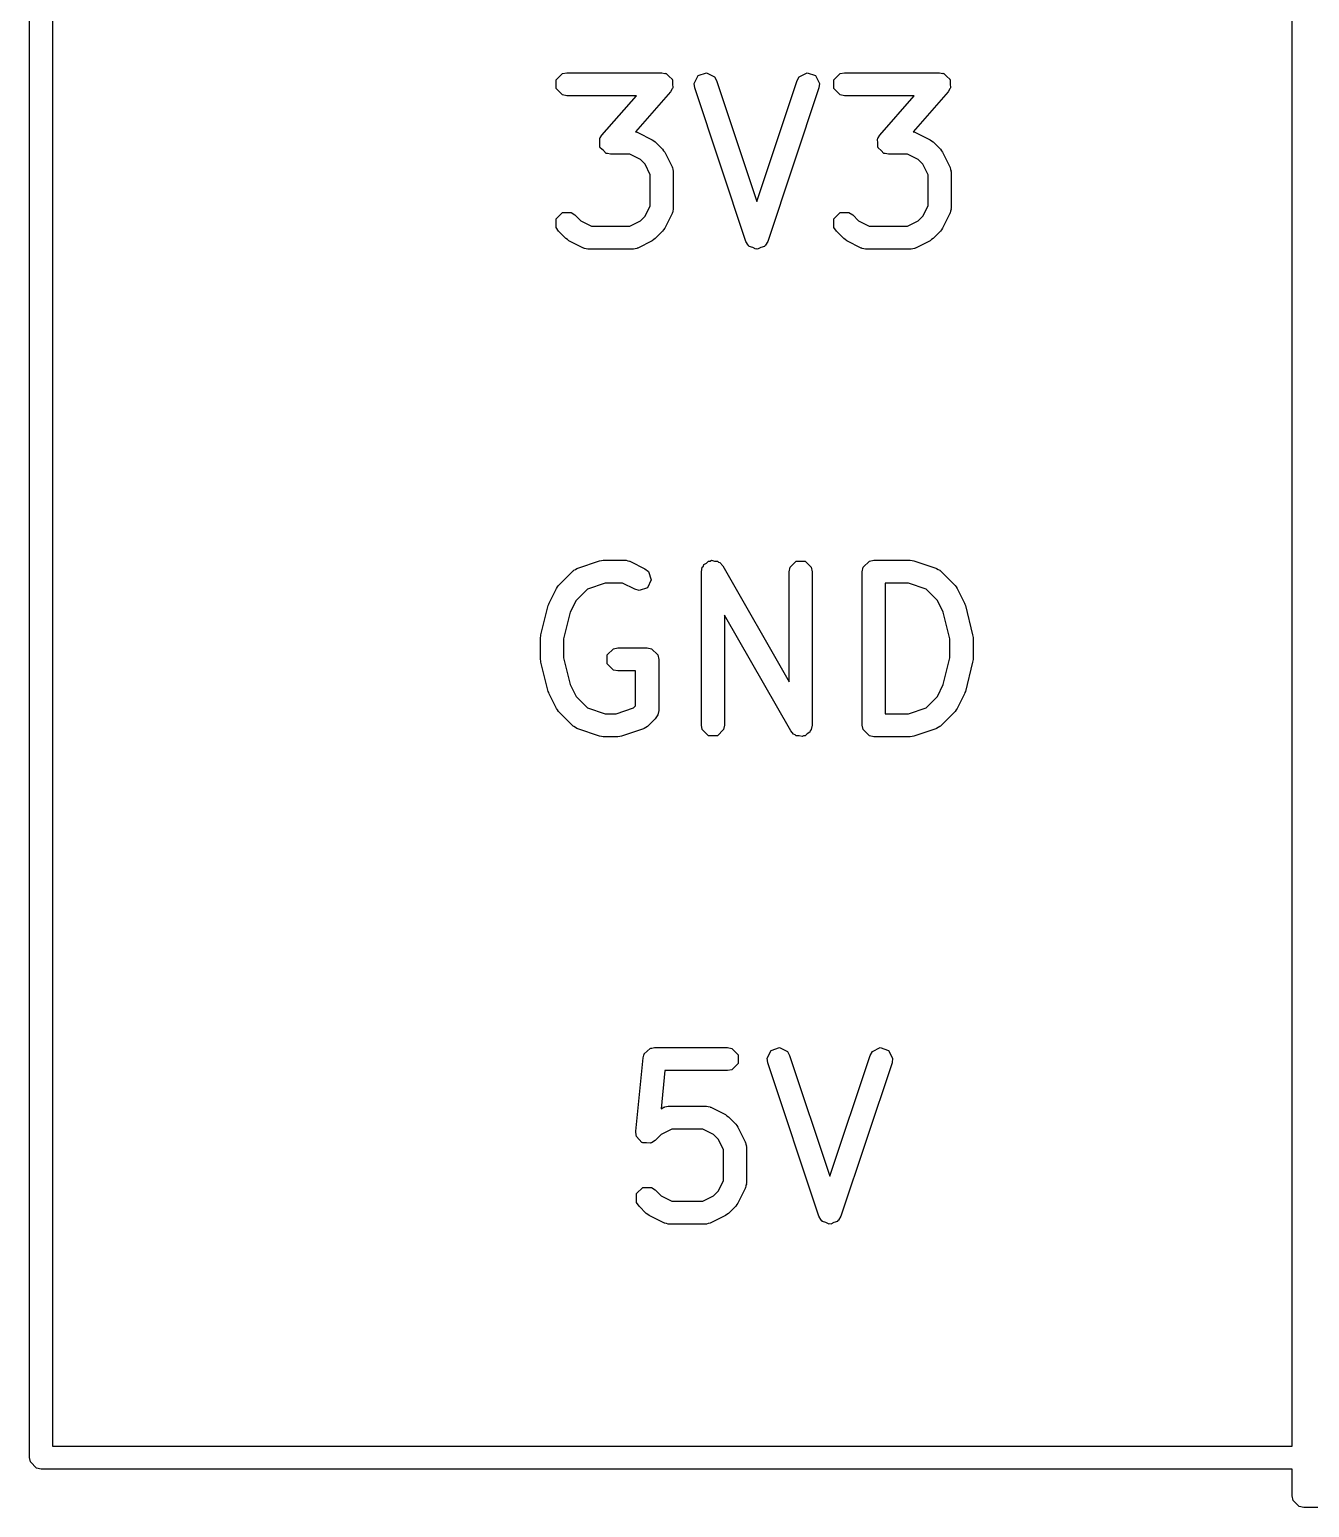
# Model space of a CAD drawing. Extents: x 188.4 to 222.4, y -114.3 to -53.8.
# Drawn here: x 188.39 to 195.06, y -114.31 to -106.61 of the extents above; entities that cross this region are included whole.
import ezdxf

# ---------------------------------------------------------------- set-up
doc = ezdxf.new("R2010")
doc.units = 0
doc.layers.add('BLACK', color=7, linetype='CONTINUOUS')

msp = doc.modelspace()

# ---------------------------------------------------------------- linework, layer by layer
at = {"layer": 'BLACK', "linetype": 'CONTINUOUS'}
for p, q in [((188.39, -114.05), (188.39, -66.05)), ((188.51, -66.11), (188.51, -113.99)), ((194.97, -113.99), (194.97, -90.25)), ((191.13409, -106.870894), (191.166562, -106.838422)), ((191.13409, -106.916816), (191.13409, -106.870894)), ((191.166562, -106.838422), (191.189523, -106.833855)), ((191.189523, -106.833855), (191.684761, -106.833855)), ((191.684761, -106.833855), (191.701493, -106.837183)), ((191.701493, -106.837183), (191.703984, -106.837017)), ((191.703984, -106.837017), (191.704962, -106.837873)), ((191.704962, -106.837873), (191.707722, -106.838422)), ((191.707722, -106.838422), (191.722648, -106.853348)), ((191.722648, -106.853348), (191.738544, -106.867257)), ((191.738544, -106.867257), (191.738685, -106.869385)), ((191.738685, -106.869385), (191.740194, -106.870894)), ((191.740194, -106.870894), (191.740194, -106.892004)), ((191.853484, -106.889602), (191.874021, -106.848528)), ((191.856412, -106.912829), (191.853484, -106.889602)), ((191.874021, -106.848528), (191.917586, -106.834006)), ((191.917586, -106.834006), (191.95866, -106.854543)), ((191.95866, -106.854543), (191.970254, -106.874881)), ((191.970254, -106.874881), (192.179999, -107.504117)), ((192.179999, -107.504117), (192.389745, -106.874881)), ((192.389745, -106.874881), (192.401339, -106.854543)), ((192.401339, -106.854543), (192.442413, -106.834006)), ((192.442413, -106.834006), (192.485978, -106.848527)), ((192.485978, -106.848527), (192.506515, -106.889602)), ((192.506515, -106.889602), (192.503587, -106.912828)), ((192.581709, -106.870894), (192.614181, -106.838422)), ((192.581709, -106.916816), (192.581709, -106.870894)), ((192.614181, -106.838422), (192.637142, -106.833855)), ((192.637142, -106.833855), (193.13238, -106.833855)), ((193.13238, -106.833855), (193.149112, -106.837183)), ((193.149112, -106.837183), (193.151603, -106.837017)), ((193.151603, -106.837017), (193.152581, -106.837873)), ((193.152581, -106.837873), (193.155341, -106.838422)), ((193.155341, -106.838422), (193.170267, -106.853348)), ((193.170267, -106.853348), (193.186163, -106.867257)), ((193.186163, -106.867257), (193.186304, -106.869385)), ((193.186304, -106.869385), (193.187813, -106.870894)), ((193.187813, -106.870894), (193.187813, -106.892004)), ((191.166562, -106.949288), (191.13409, -106.916816)), ((191.189523, -106.953855), (191.166562, -106.949288)), ((191.552535, -106.953855), (191.189523, -106.953855)), ((191.37294, -107.159107), (191.552535, -106.953855)), ((191.729916, -106.933365), (191.547661, -107.141656)), ((191.738431, -106.918578), (191.729916, -106.933365)), ((191.740194, -106.916816), (191.738431, -106.918578)), ((191.740194, -106.892004), (191.741599, -106.913078)), ((191.741599, -106.913078), (191.740194, -106.915517)), ((191.740194, -106.915517), (191.740194, -106.916816)), ((192.123079, -107.712829), (191.856412, -106.912829)), ((192.503587, -106.912828), (192.236921, -107.712829)), ((192.614181, -106.949288), (192.581709, -106.916816)), ((192.637142, -106.953855), (192.614181, -106.949288)), ((193.000154, -106.953855), (192.637142, -106.953855)), ((192.820559, -107.159107), (193.000154, -106.953855)), ((193.177535, -106.933365), (192.99528, -107.141656)), ((193.18605, -106.918578), (193.177535, -106.933365)), ((193.187813, -106.916816), (193.18605, -106.918578)), ((193.187813, -106.892004), (193.189218, -106.913078)), ((193.189218, -106.913078), (193.187813, -106.915517)), ((193.187813, -106.915517), (193.187813, -106.916816)), ((191.361257, -107.179394), (191.362662, -107.176954)), ((191.362662, -107.200467), (191.361257, -107.179394)), ((191.362662, -107.175656), (191.364424, -107.173893)), ((191.362662, -107.176954), (191.362662, -107.175656)), ((191.364424, -107.173893), (191.37294, -107.159107)), ((191.547661, -107.141656), (191.555341, -107.143184)), ((191.555341, -107.143184), (191.556314, -107.144157)), ((191.556314, -107.144157), (191.559213, -107.144951)), ((191.559213, -107.144951), (191.635404, -107.183046)), ((191.635404, -107.183046), (191.643009, -107.188948)), ((191.643009, -107.188948), (191.650997, -107.194286)), ((191.650997, -107.194286), (191.689092, -107.23238)), ((192.808876, -107.179394), (192.810281, -107.176954)), ((192.810281, -107.200467), (192.808876, -107.179394)), ((192.810281, -107.175656), (192.812043, -107.173893)), ((192.810281, -107.176954), (192.810281, -107.175656)), ((192.812043, -107.173893), (192.820559, -107.159107)), ((192.99528, -107.141656), (193.00296, -107.143184)), ((193.00296, -107.143184), (193.003933, -107.144157)), ((193.003933, -107.144157), (193.006832, -107.144951)), ((193.006832, -107.144951), (193.083023, -107.183046)), ((193.083023, -107.183046), (193.090628, -107.188948)), ((193.090628, -107.188948), (193.098616, -107.194286)), ((193.098616, -107.194286), (193.136711, -107.23238)), ((191.362662, -107.221578), (191.362662, -107.200467)), ((191.36417, -107.223086), (191.362662, -107.221578)), ((191.364312, -107.225215), (191.36417, -107.223086)), ((191.380208, -107.239124), (191.364312, -107.225215)), ((191.395134, -107.25405), (191.380208, -107.239124)), ((191.397893, -107.254598), (191.395134, -107.25405)), ((191.398872, -107.255455), (191.397893, -107.254598)), ((191.401362, -107.255288), (191.398872, -107.255455)), ((191.418095, -107.258617), (191.401362, -107.255288)), ((191.518215, -107.258617), (191.418095, -107.258617)), ((191.57303, -107.286024), (191.518215, -107.258617)), ((191.689092, -107.23238), (191.694434, -107.240374)), ((191.694434, -107.240374), (191.700332, -107.247974)), ((191.700332, -107.247974), (191.738427, -107.324166)), ((192.810281, -107.221578), (192.810281, -107.200467)), ((192.811789, -107.223086), (192.810281, -107.221578)), ((192.811931, -107.225215), (192.811789, -107.223086)), ((192.827827, -107.239124), (192.811931, -107.225215)), ((192.842753, -107.25405), (192.827827, -107.239124)), ((192.845512, -107.254598), (192.842753, -107.25405)), ((192.846491, -107.255455), (192.845512, -107.254598)), ((192.848981, -107.255288), (192.846491, -107.255455)), ((192.865714, -107.258617), (192.848981, -107.255288)), ((192.965834, -107.258617), (192.865714, -107.258617)), ((193.020649, -107.286024), (192.965834, -107.258617)), ((193.136711, -107.23238), (193.142053, -107.240374)), ((193.142053, -107.240374), (193.147951, -107.247974)), ((193.147951, -107.247974), (193.186046, -107.324166)), ((191.597353, -107.310347), (191.57303, -107.286024)), ((191.624761, -107.365162), (191.597353, -107.310347)), ((191.738427, -107.324166), (191.73922, -107.327063)), ((191.73922, -107.327063), (191.740194, -107.328037)), ((191.740194, -107.328037), (191.74207, -107.337471)), ((191.74207, -107.337471), (191.74461, -107.346745)), ((191.74461, -107.346745), (191.744174, -107.34805)), ((191.744174, -107.34805), (191.744761, -107.350998)), ((191.744761, -107.350998), (191.744761, -107.541474)), ((193.044972, -107.310347), (193.020649, -107.286024)), ((193.07238, -107.365162), (193.044972, -107.310347)), ((193.186046, -107.324166), (193.186839, -107.327063)), ((193.186839, -107.327063), (193.187813, -107.328037)), ((193.187813, -107.328037), (193.189689, -107.337471)), ((193.189689, -107.337471), (193.192229, -107.346745)), ((193.192229, -107.346745), (193.191793, -107.34805)), ((193.191793, -107.34805), (193.19238, -107.350998)), ((193.19238, -107.350998), (193.19238, -107.541474)), ((191.624761, -107.527309), (191.624761, -107.365162)), ((193.07238, -107.527309), (193.07238, -107.365162)), ((191.13409, -107.594702), (191.166563, -107.562231)), ((191.166563, -107.562231), (191.212485, -107.562231)), ((191.212485, -107.562231), (191.23195, -107.575238)), ((191.23195, -107.575238), (191.263159, -107.606448)), ((191.573028, -107.606448), (191.597353, -107.582123)), ((191.597353, -107.582123), (191.624761, -107.527309)), ((191.738427, -107.568307), (191.700332, -107.644497)), ((191.73922, -107.565408), (191.738427, -107.568307)), ((191.740194, -107.564435), (191.73922, -107.565408)), ((191.74207, -107.555002), (191.740194, -107.564435)), ((191.74461, -107.545727), (191.74207, -107.555002)), ((191.744761, -107.541474), (191.744174, -107.544421)), ((191.744174, -107.544421), (191.74461, -107.545727)), ((192.581709, -107.594702), (192.614182, -107.562231)), ((192.614182, -107.562231), (192.660104, -107.562231)), ((192.660104, -107.562231), (192.679569, -107.575238)), ((192.679569, -107.575238), (192.710778, -107.606448)), ((193.020647, -107.606448), (193.044972, -107.582123)), ((193.044972, -107.582123), (193.07238, -107.527309)), ((193.186046, -107.568307), (193.147951, -107.644497)), ((193.186839, -107.565408), (193.186046, -107.568307)), ((193.187813, -107.564435), (193.186839, -107.565408)), ((193.189689, -107.555002), (193.187813, -107.564435)), ((193.192229, -107.545727), (193.189689, -107.555002)), ((193.19238, -107.541474), (193.191793, -107.544421)), ((193.191793, -107.544421), (193.192229, -107.545727)), ((191.13409, -107.640624), (191.13409, -107.594702)), ((191.147096, -107.66009), (191.13409, -107.640624)), ((191.185191, -107.698186), (191.147096, -107.66009)), ((191.263159, -107.606448), (191.317974, -107.633855)), ((191.317974, -107.633855), (191.518215, -107.633855)), ((191.518215, -107.633855), (191.573028, -107.606448)), ((191.689093, -107.66009), (191.650998, -107.698186)), ((191.694436, -107.652093), (191.689093, -107.66009)), ((191.700332, -107.644497), (191.694436, -107.652093)), ((192.581709, -107.640624), (192.581709, -107.594702)), ((192.594715, -107.66009), (192.581709, -107.640624)), ((192.63281, -107.698186), (192.594715, -107.66009)), ((192.710778, -107.606448), (192.765593, -107.633855)), ((192.765593, -107.633855), (192.965834, -107.633855)), ((192.965834, -107.633855), (193.020647, -107.606448)), ((193.136712, -107.66009), (193.098617, -107.698186)), ((193.142055, -107.652093), (193.136712, -107.66009)), ((193.147951, -107.644497), (193.142055, -107.652093)), ((191.193185, -107.703528), (191.185191, -107.698186)), ((191.200785, -107.709426), (191.193185, -107.703528)), ((191.276977, -107.747521), (191.200785, -107.709426)), ((191.635404, -107.709426), (191.559213, -107.747521)), ((191.643003, -107.703528), (191.635404, -107.709426)), ((191.650998, -107.698186), (191.643003, -107.703528)), ((192.134673, -107.733167), (192.123079, -107.712829)), ((192.138683, -107.735172), (192.134673, -107.733167)), ((192.140688, -107.739182), (192.138683, -107.735172)), ((192.221317, -107.735172), (192.219312, -107.739182)), ((192.225327, -107.733167), (192.221317, -107.735172)), ((192.236921, -107.712829), (192.225327, -107.733167)), ((192.640804, -107.703528), (192.63281, -107.698186)), ((192.648404, -107.709426), (192.640804, -107.703528)), ((192.724596, -107.747521), (192.648404, -107.709426)), ((193.083023, -107.709426), (193.006832, -107.747521)), ((193.090622, -107.703528), (193.083023, -107.709426)), ((193.098617, -107.698186), (193.090622, -107.703528)), ((191.279874, -107.748314), (191.276977, -107.747521)), ((191.280848, -107.749288), (191.279874, -107.748314)), ((191.290282, -107.751164), (191.280848, -107.749288)), ((191.299556, -107.753704), (191.290282, -107.751164)), ((191.300861, -107.753268), (191.299556, -107.753704)), ((191.303809, -107.753855), (191.300861, -107.753268)), ((191.53238, -107.753855), (191.303809, -107.753855)), ((191.535327, -107.753268), (191.53238, -107.753855)), ((191.536633, -107.753704), (191.535327, -107.753268)), ((191.545908, -107.751164), (191.536633, -107.753704)), ((191.555341, -107.749288), (191.545908, -107.751164)), ((191.556314, -107.748314), (191.555341, -107.749288)), ((191.559213, -107.747521), (191.556314, -107.748314)), ((192.158733, -107.745197), (192.140688, -107.739182)), ((192.175747, -107.753704), (192.158733, -107.745197)), ((192.18, -107.752286), (192.175747, -107.753704)), ((192.184253, -107.753704), (192.18, -107.752286)), ((192.201266, -107.745197), (192.184253, -107.753704)), ((192.219312, -107.739182), (192.201266, -107.745197)), ((192.727493, -107.748314), (192.724596, -107.747521)), ((192.728467, -107.749288), (192.727493, -107.748314)), ((192.737901, -107.751164), (192.728467, -107.749288)), ((192.747175, -107.753704), (192.737901, -107.751164)), ((192.74848, -107.753268), (192.747175, -107.753704)), ((192.751428, -107.753855), (192.74848, -107.753268)), ((192.979999, -107.753855), (192.751428, -107.753855)), ((192.982946, -107.753268), (192.979999, -107.753855)), ((192.984252, -107.753704), (192.982946, -107.753268)), ((192.993527, -107.751164), (192.984252, -107.753704)), ((193.00296, -107.749288), (192.993527, -107.751164)), ((193.003933, -107.748314), (193.00296, -107.749288)), ((193.006832, -107.747521), (193.003933, -107.748314)), ((191.147098, -109.505714), (191.223288, -109.429524)), ((191.223288, -109.429524), (191.225785, -109.427855)), ((191.225785, -109.427855), (191.226402, -109.426622)), ((191.226402, -109.426622), (191.234763, -109.421855)), ((191.234763, -109.421855), (191.242753, -109.416517)), ((191.242753, -109.416517), (191.24413, -109.416517)), ((191.24413, -109.416517), (191.24674, -109.415029)), ((191.24674, -109.415029), (191.361027, -109.376934)), ((191.361027, -109.376934), (191.370565, -109.375731)), ((191.370565, -109.375731), (191.38, -109.373855)), ((191.38, -109.373855), (191.494286, -109.373855)), ((191.494286, -109.373855), (191.497233, -109.374441)), ((191.497233, -109.374441), (191.498539, -109.374006)), ((191.498539, -109.374006), (191.507814, -109.376545)), ((191.507814, -109.376545), (191.517247, -109.378422)), ((191.517247, -109.378422), (191.51822, -109.379395)), ((191.51822, -109.379395), (191.521119, -109.380189)), ((191.521119, -109.380189), (191.597309, -109.418284)), ((191.597309, -109.418284), (191.615803, -109.432638)), ((191.891429, -109.433855), (191.895996, -109.410894)), ((191.895996, -109.410894), (191.901823, -109.405066)), ((191.901823, -109.405066), (191.903991, -109.397118)), ((191.903991, -109.397118), (191.91748, -109.389409)), ((191.91748, -109.389409), (191.928468, -109.378422)), ((191.928468, -109.378422), (191.936708, -109.378422)), ((191.936708, -109.378422), (191.943862, -109.374334)), ((191.943862, -109.374334), (191.958851, -109.378422)), ((191.958851, -109.378422), (191.97439, -109.378422)), ((191.97439, -109.378422), (191.980217, -109.384249)), ((191.980217, -109.384249), (191.988166, -109.386417)), ((191.988166, -109.386417), (192.003524, -109.404087)), ((192.003524, -109.404087), (192.348572, -110.00792)), ((192.348572, -109.433855), (192.353139, -109.410894)), ((192.353139, -109.410894), (192.385611, -109.378422)), ((192.385611, -109.378422), (192.431533, -109.378422)), ((192.431533, -109.378422), (192.464005, -109.410894)), ((192.464005, -109.410894), (192.468572, -109.433855)), ((192.729524, -109.433855), (192.734091, -109.410894)), ((192.734091, -109.410894), (192.766563, -109.378422)), ((192.766563, -109.378422), (192.789524, -109.373855)), ((192.789524, -109.373855), (192.98, -109.373855)), ((192.98, -109.373855), (192.989433, -109.375731)), ((192.989433, -109.375731), (192.998974, -109.376934)), ((192.998974, -109.376934), (193.11326, -109.415029)), ((193.11326, -109.415029), (193.11587, -109.416517)), ((193.11587, -109.416517), (193.117247, -109.416517)), ((193.117247, -109.416517), (193.125236, -109.421855)), ((193.125236, -109.421855), (193.133598, -109.426622)), ((193.133598, -109.426622), (193.134214, -109.427855)), ((193.134214, -109.427855), (193.136712, -109.429524)), ((193.136712, -109.429524), (193.212902, -109.505714)), ((191.14176, -109.513701), (191.147098, -109.505714)), ((191.389737, -109.493855), (191.298123, -109.524392)), ((191.480121, -109.493855), (191.389737, -109.493855)), ((191.543643, -109.525616), (191.480121, -109.493855)), ((191.630325, -109.476203), (191.609788, -109.517277)), ((191.615803, -109.432638), (191.630325, -109.476203)), ((191.891429, -110.233855), (191.891429, -109.433855)), ((192.348572, -110.00792), (192.348572, -109.433855)), ((192.468572, -109.433855), (192.468572, -110.233855)), ((192.729524, -110.233855), (192.729524, -109.433855)), ((192.970263, -109.493855), (192.849524, -109.493855)), ((192.849524, -109.493855), (192.849524, -110.173855)), ((193.061876, -109.524392), (192.970263, -109.493855)), ((193.212902, -109.505714), (193.218239, -109.513701)), ((191.097763, -109.597498), (191.135858, -109.521307)), ((191.135858, -109.521307), (191.14176, -109.513701)), ((191.238836, -109.583679), (191.20804, -109.645272)), ((191.298123, -109.524392), (191.238836, -109.583679)), ((191.566223, -109.531799), (191.543643, -109.525616)), ((191.609788, -109.517277), (191.566223, -109.531799)), ((193.121162, -109.583678), (193.061876, -109.524392)), ((193.151961, -109.645276), (193.121162, -109.583678)), ((193.218239, -109.513701), (193.224142, -109.521307)), ((193.224142, -109.521307), (193.262237, -109.597499)), ((191.055125, -109.76216), (191.093221, -109.609779)), ((191.093221, -109.609779), (191.096026, -109.603839)), ((191.096026, -109.603839), (191.097763, -109.597498)), ((191.20804, -109.645272), (191.173333, -109.784096)), ((192.356477, -110.263623), (192.011429, -109.659789)), ((192.011429, -109.659789), (192.011429, -110.233855)), ((193.186667, -109.784096), (193.151961, -109.645276)), ((193.262237, -109.597499), (193.263973, -109.603838)), ((193.263973, -109.603838), (193.266779, -109.609779)), ((193.266779, -109.609779), (193.304876, -109.76216)), ((191.053333, -109.776712), (191.054767, -109.7695)), ((191.053333, -109.890998), (191.053333, -109.776712)), ((191.054767, -109.7695), (191.055125, -109.76216)), ((191.173333, -109.784096), (191.173333, -109.883613)), ((193.186667, -109.883613), (193.186667, -109.784096)), ((193.304876, -109.76216), (193.305233, -109.769504)), ((193.305233, -109.769504), (193.306667, -109.776712)), ((193.306667, -109.776712), (193.306667, -109.890998)), ((191.054767, -109.898209), (191.053333, -109.890998)), ((191.173333, -109.883613), (191.20804, -110.022436)), ((191.400758, -109.868037), (191.43323, -109.835565)), ((191.400758, -109.913959), (191.400758, -109.868037)), ((191.43323, -109.835565), (191.456191, -109.830998)), ((191.456191, -109.830998), (191.608572, -109.830998)), ((191.608572, -109.830998), (191.631533, -109.835565)), ((191.631533, -109.835565), (191.664005, -109.868037)), ((191.664005, -109.868037), (191.668572, -109.890998)), ((191.668572, -109.890998), (191.668572, -110.157664)), ((193.151961, -110.022432), (193.186667, -109.883613)), ((193.306667, -109.890998), (193.305233, -109.898205)), ((191.055125, -109.90555), (191.054767, -109.898209)), ((191.093221, -110.057931), (191.055125, -109.90555)), ((191.43323, -109.946431), (191.400758, -109.913959)), ((191.456191, -109.950998), (191.43323, -109.946431)), ((191.548572, -109.950998), (191.456191, -109.950998)), ((191.548572, -110.132812), (191.548572, -109.950998)), ((193.304876, -109.90555), (193.266779, -110.057931)), ((193.305233, -109.898205), (193.304876, -109.90555)), ((191.20804, -110.022436), (191.238836, -110.084028)), ((193.121163, -110.08403), (193.151961, -110.022432)), ((191.096026, -110.06387), (191.093221, -110.057931)), ((191.097763, -110.070212), (191.096026, -110.06387)), ((191.135858, -110.146402), (191.097763, -110.070212)), ((191.238836, -110.084028), (191.298125, -110.143318)), ((193.061874, -110.143318), (193.121163, -110.08403)), ((193.262237, -110.070212), (193.224142, -110.146402)), ((193.263973, -110.06387), (193.262237, -110.070212)), ((193.266779, -110.057931), (193.263973, -110.06387)), ((191.141753, -110.153998), (191.135858, -110.146402)), ((191.147097, -110.161995), (191.141753, -110.153998)), ((191.223288, -110.238186), (191.147097, -110.161995)), ((191.298125, -110.143318), (191.389737, -110.173855)), ((191.389737, -110.173855), (191.446454, -110.173855)), ((191.446454, -110.173855), (191.538066, -110.143317)), ((191.538066, -110.143317), (191.548572, -110.132812)), ((191.650998, -110.20009), (191.612902, -110.238186)), ((191.664005, -110.180625), (191.650998, -110.20009)), ((191.668572, -110.157664), (191.664005, -110.180625)), ((192.849524, -110.173855), (192.970263, -110.173855)), ((192.970263, -110.173855), (193.061874, -110.143318)), ((193.212903, -110.161995), (193.136713, -110.238186)), ((193.218246, -110.153998), (193.212903, -110.161995)), ((193.224142, -110.146402), (193.218246, -110.153998)), ((191.225785, -110.239854), (191.223288, -110.238186)), ((191.226402, -110.241088), (191.225785, -110.239854)), ((191.234763, -110.245854), (191.226402, -110.241088)), ((191.242753, -110.251193), (191.234763, -110.245854)), ((191.24413, -110.251193), (191.242753, -110.251193)), ((191.24674, -110.252681), (191.24413, -110.251193)), ((191.361027, -110.290776), (191.24674, -110.252681)), ((191.58945, -110.252681), (191.475165, -110.290776)), ((191.59206, -110.251193), (191.58945, -110.252681)), ((191.593437, -110.251193), (191.59206, -110.251193)), ((191.601432, -110.24585), (191.593437, -110.251193)), ((191.609788, -110.241087), (191.601432, -110.24585)), ((191.610403, -110.239855), (191.609788, -110.241087)), ((191.612902, -110.238186), (191.610403, -110.239855)), ((191.895996, -110.256816), (191.891429, -110.233855)), ((191.928468, -110.289288), (191.895996, -110.256816)), ((192.006862, -110.256816), (191.97439, -110.289288)), ((192.011429, -110.233855), (192.006862, -110.256816)), ((192.371835, -110.281293), (192.356477, -110.263623)), ((192.442519, -110.278301), (192.431533, -110.289288)), ((192.45601, -110.270593), (192.442519, -110.278301)), ((192.458178, -110.262642), (192.45601, -110.270593)), ((192.464005, -110.256816), (192.458178, -110.262642)), ((192.468572, -110.233855), (192.464005, -110.256816)), ((192.734091, -110.256816), (192.729524, -110.233855)), ((192.766563, -110.289288), (192.734091, -110.256816)), ((193.11326, -110.252681), (192.998974, -110.290776)), ((193.11587, -110.251193), (193.11326, -110.252681)), ((193.117248, -110.251193), (193.11587, -110.251193)), ((193.125243, -110.24585), (193.117248, -110.251193)), ((193.133598, -110.241088), (193.125243, -110.24585)), ((193.134214, -110.239855), (193.133598, -110.241088)), ((193.136713, -110.238186), (193.134214, -110.239855)), ((191.370565, -110.291978), (191.361027, -110.290776)), ((191.38, -110.293855), (191.370565, -110.291978)), ((191.456191, -110.293855), (191.38, -110.293855)), ((191.465624, -110.291978), (191.456191, -110.293855)), ((191.475165, -110.290776), (191.465624, -110.291978)), ((191.97439, -110.289288), (191.928468, -110.289288)), ((192.379783, -110.28346), (192.371835, -110.281293)), ((192.385611, -110.289288), (192.379783, -110.28346)), ((192.40115, -110.289288), (192.385611, -110.289288)), ((192.416139, -110.293376), (192.40115, -110.289288)), ((192.423293, -110.289288), (192.416139, -110.293376)), ((192.431533, -110.289288), (192.423293, -110.289288)), ((192.789524, -110.293855), (192.766563, -110.289288)), ((192.98, -110.293855), (192.789524, -110.293855)), ((192.989433, -110.291978), (192.98, -110.293855)), ((192.998974, -110.290776), (192.989433, -110.291978)), ((191.548869, -112.348837), (191.586965, -111.967885)), ((191.586965, -111.967885), (191.591234, -111.953886)), ((191.591234, -111.950894), (191.592547, -111.94958)), ((191.591234, -111.953886), (191.591234, -111.950894)), ((191.592547, -111.94958), (191.593794, -111.945492)), ((191.593794, -111.945492), (191.609425, -111.932702)), ((191.609425, -111.932702), (191.623706, -111.918422)), ((191.623706, -111.918422), (191.627898, -111.917588)), ((191.627898, -111.917588), (191.629336, -111.916412)), ((191.629336, -111.916412), (191.632314, -111.916709)), ((191.632314, -111.916709), (191.646667, -111.913855)), ((191.646667, -111.913855), (192.027619, -111.913855)), ((192.027619, -111.913855), (192.05058, -111.918422)), ((192.05058, -111.918422), (192.083052, -111.950894)), ((192.083052, -111.950894), (192.083052, -111.996816)), ((192.234437, -111.969602), (192.254974, -111.928528)), ((192.237365, -111.992829), (192.234437, -111.969602)), ((192.254974, -111.928528), (192.298539, -111.914006)), ((192.298539, -111.914006), (192.339613, -111.934543)), ((192.339613, -111.934543), (192.351207, -111.954881)), ((192.351207, -111.954881), (192.560952, -112.584117)), ((192.560952, -112.584117), (192.770698, -111.954881)), ((192.770698, -111.954881), (192.782292, -111.934543)), ((192.782292, -111.934543), (192.823366, -111.914006)), ((192.823366, -111.914006), (192.866931, -111.928527)), ((192.866931, -111.928527), (192.887468, -111.969602)), ((192.887468, -111.969602), (192.88454, -111.992828)), ((191.700966, -112.033855), (191.68111, -112.232407)), ((192.027619, -112.033855), (191.700966, -112.033855)), ((192.05058, -112.029288), (192.027619, -112.033855)), ((192.083052, -111.996816), (192.05058, -112.029288)), ((192.504032, -112.792829), (192.237365, -111.992829)), ((192.88454, -111.992828), (192.617874, -112.792829)), ((191.68111, -112.232407), (191.696024, -112.224951)), ((191.696024, -112.224951), (191.698922, -112.224157)), ((191.698922, -112.224157), (191.699896, -112.223184)), ((191.699896, -112.223184), (191.709328, -112.221307)), ((191.709328, -112.221307), (191.718604, -112.218768)), ((191.718604, -112.218768), (191.719909, -112.219203)), ((191.719909, -112.219203), (191.722857, -112.218617)), ((191.722857, -112.218617), (191.913333, -112.218617)), ((191.913333, -112.218617), (191.91628, -112.219203)), ((191.91628, -112.219203), (191.917586, -112.218768)), ((191.917586, -112.218768), (191.926861, -112.221307)), ((191.926861, -112.221307), (191.936294, -112.223184)), ((191.936294, -112.223184), (191.937267, -112.224157)), ((191.937267, -112.224157), (191.940166, -112.224951)), ((191.940166, -112.224951), (192.016357, -112.263046)), ((192.016357, -112.263046), (192.023962, -112.268948)), ((192.023962, -112.268948), (192.03195, -112.274286)), ((192.03195, -112.274286), (192.070045, -112.31238)), ((191.551128, -112.372138), (191.548869, -112.348837)), ((191.737022, -112.338617), (191.682207, -112.366024)), ((191.899168, -112.338617), (191.737022, -112.338617)), ((191.953983, -112.366024), (191.899168, -112.338617)), ((192.070045, -112.31238), (192.075387, -112.320374)), ((192.075387, -112.320374), (192.081285, -112.327974)), ((192.081285, -112.327974), (192.11938, -112.404166)), ((191.553138, -112.374594), (191.551128, -112.372138)), ((191.553138, -112.377767), (191.553138, -112.374594)), ((191.567418, -112.392047), (191.553138, -112.377767)), ((191.580208, -112.40768), (191.567418, -112.392047)), ((191.583364, -112.407995), (191.580208, -112.40768)), ((191.585609, -112.41024), (191.583364, -112.407995)), ((191.605805, -112.41024), (191.585609, -112.41024)), ((191.625902, -112.41225), (191.605805, -112.41024)), ((191.628359, -112.41024), (191.625902, -112.41225)), ((191.631531, -112.41024), (191.628359, -112.41024)), ((191.650997, -112.397234), (191.631531, -112.41024)), ((191.682207, -112.366024), (191.650997, -112.397234)), ((191.978306, -112.390347), (191.953983, -112.366024)), ((192.005714, -112.445162), (191.978306, -112.390347)), ((192.11938, -112.404166), (192.120173, -112.407063)), ((192.120173, -112.407063), (192.121147, -112.408037)), ((192.121147, -112.408037), (192.123023, -112.417471)), ((192.123023, -112.417471), (192.125563, -112.426745)), ((192.125563, -112.426745), (192.125127, -112.42805)), ((192.125127, -112.42805), (192.125714, -112.430998)), ((192.125714, -112.430998), (192.125714, -112.621474)), ((192.005714, -112.607309), (192.005714, -112.445162)), ((191.553138, -112.674703), (191.58561, -112.642231)), ((191.58561, -112.642231), (191.631532, -112.642231)), ((191.631532, -112.642231), (191.650997, -112.655238)), ((191.650997, -112.655238), (191.682206, -112.686447)), ((191.953981, -112.686448), (191.978306, -112.662123)), ((191.978306, -112.662123), (192.005714, -112.607309)), ((192.11938, -112.648307), (192.081285, -112.724497)), ((192.120173, -112.645408), (192.11938, -112.648307)), ((192.121147, -112.644435), (192.120173, -112.645408)), ((192.123023, -112.635002), (192.121147, -112.644435)), ((192.125563, -112.625727), (192.123023, -112.635002)), ((192.125714, -112.621474), (192.125127, -112.624421)), ((192.125127, -112.624421), (192.125563, -112.625727)), ((191.553138, -112.720625), (191.553138, -112.674703)), ((191.566145, -112.74009), (191.553138, -112.720625)), ((191.604241, -112.778186), (191.566145, -112.74009)), ((191.682206, -112.686447), (191.737022, -112.713855)), ((191.737022, -112.713855), (191.899168, -112.713855)), ((191.899168, -112.713855), (191.953981, -112.686448)), ((192.070046, -112.74009), (192.031951, -112.778186)), ((192.075389, -112.732093), (192.070046, -112.74009)), ((192.081285, -112.724497), (192.075389, -112.732093)), ((191.612232, -112.783525), (191.604241, -112.778186)), ((191.619834, -112.789426), (191.612232, -112.783525)), ((191.696024, -112.827521), (191.619834, -112.789426)), ((192.016357, -112.789426), (191.940166, -112.827521)), ((192.023956, -112.783528), (192.016357, -112.789426)), ((192.031951, -112.778186), (192.023956, -112.783528)), ((192.515626, -112.813167), (192.504032, -112.792829)), ((192.519636, -112.815172), (192.515626, -112.813167)), ((192.521641, -112.819182), (192.519636, -112.815172)), ((192.539686, -112.825197), (192.521641, -112.819182)), ((192.600265, -112.819182), (192.582219, -112.825197)), ((192.60227, -112.815172), (192.600265, -112.819182)), ((192.60628, -112.813167), (192.60227, -112.815172)), ((192.617874, -112.792829), (192.60628, -112.813167)), ((191.698922, -112.828314), (191.696024, -112.827521)), ((191.699896, -112.829288), (191.698922, -112.828314)), ((191.709328, -112.831164), (191.699896, -112.829288)), ((191.718604, -112.833704), (191.709328, -112.831164)), ((191.719909, -112.833268), (191.718604, -112.833704)), ((191.722857, -112.833855), (191.719909, -112.833268)), ((191.913333, -112.833855), (191.722857, -112.833855)), ((191.91628, -112.833268), (191.913333, -112.833855)), ((191.917586, -112.833704), (191.91628, -112.833268)), ((191.926861, -112.831164), (191.917586, -112.833704)), ((191.936294, -112.829288), (191.926861, -112.831164)), ((191.937267, -112.828314), (191.936294, -112.829288)), ((191.940166, -112.827521), (191.937267, -112.828314)), ((192.5567, -112.833704), (192.539686, -112.825197)), ((192.560953, -112.832286), (192.5567, -112.833704)), ((192.565206, -112.833704), (192.560953, -112.832286)), ((192.582219, -112.825197), (192.565206, -112.833704)), ((188.394567, -114.072961), (188.39, -114.05)), ((188.51, -113.99), (194.97, -113.99)), ((188.427039, -114.105433), (188.394567, -114.072961)), ((188.45, -114.11), (188.427039, -114.105433)), ((194.97, -114.11), (188.45, -114.11)), ((194.97, -114.25), (194.97, -114.11)), ((194.974567, -114.272961), (194.97, -114.25)), ((195.007039, -114.305433), (194.974567, -114.272961)), ((195.03, -114.31), (195.007039, -114.305433)), ((213.03, -114.31), (195.03, -114.31))]:
    msp.add_line(p, q, dxfattribs=at)

doc.saveas('drawing.dxf')
